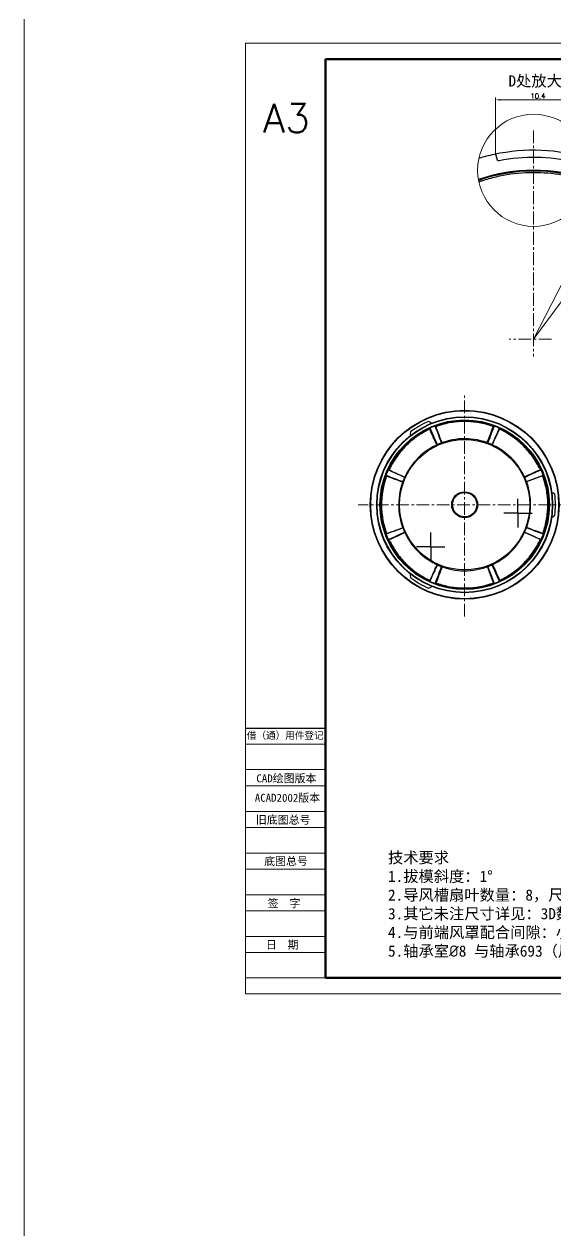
# Model space of a CAD drawing. Header units: millimetres. Extents: x 2517 to 6633, y 792 to 3241.
# Drawn here: x 3117.5 to 3250.5, y 792.4 to 1095.2 of the extents above; entities that cross this region are included whole.
import ezdxf

# ---------------------------------------------------------------- set-up
doc = ezdxf.new("R2010")
doc.units = ezdxf.units.MM
doc.linetypes.add('CENTER', pattern=[50.8, 31.75, -6.35, 6.35, -6.35])
doc.layers.add('10', color=7, linetype='Continuous')
for name, color, linetype, lineweight in [('中心线', 1, 'CENTER', 9), ('实线', 7, 'Continuous', 25), ('尺寸标注', 2, 'Continuous', 9), ('引导线', 6, 'Continuous', 9), ('文本', 3, 'Continuous', 15), ('粗实线', 9, 'Continuous', 50)]:
    doc.layers.add(name, color=color, linetype=linetype, lineweight=lineweight)
doc.styles.add('st', font='txt.shx')
doc.styles.get("Standard").update_dxf_attribs({"font": 'simfang.ttf'})
doc.dimstyles.new('2st', dxfattribs={"dimscale": 0.5, "dimtxt": 2.5, "dimasz": 2.5, "dimexe": 1.25, "dimexo": 0, "dimtad": 1, "dimtoh": 1, "dimdec": 1, "dimlfac": 0.5, "dimdsep": 46, "dimtxsty": 'st', "dimcen": 0, "dimclrd": 256, "dimclre": 256, "dimclrt": 3, "dimadec": 0, "dimazin": 2, "dimtfac": 1, "dimtdec": 1, "dimtofl": 0, "dimtmove": 0, "dimatfit": 1, "dimfxl": 0, "dimlwd": -1, "dimlwe": -1, "dimarcsym": 0})

# ---------------------------------------------------------------- blocks, each defined once
blk = doc.blocks.new('SW_CENTERMARKSYMBOL_1')
at = {"layer": '10', "color": 0}
for p, q in [((0, 2.5), (0, 3.55)), ((-2.5, 0), (-3.55, 0)), ((0, 0), (-2.5, 0)), ((0, 0), (0, 2.5)), ((0, 0), (0, -2.5)), ((0, 0), (2.5, 0)), ((2.5, 0), (3.55, 0)), ((0, -2.5), (0, -3.55))]:
    blk.add_line(p, q, dxfattribs=at)
blk = doc.blocks.new('SW_CENTERMARKSYMBOL_2')
at = {"layer": '10', "color": 0}
for p, q in [((0, 2.5), (0, 3.55)), ((-2.5, 0), (-3.55, 0)), ((0, 0), (-2.5, 0)), ((0, 0), (0, 2.5)), ((0, 0), (0, -2.5)), ((0, 0), (2.5, 0)), ((2.5, 0), (3.55, 0)), ((0, -2.5), (0, -3.55))]:
    blk.add_line(p, q, dxfattribs=at)
blk = doc.blocks.new('*D339')
at = {"layer": 'Defpoints', "color": 0, "ltscale": 0.1, "transparency": 16777216}
for p in [(3272.95, 1054.49), (3244.94, 1016.5)]:
    blk.add_point(p, dxfattribs=at)
at = {"layer": '尺寸标注', "ltscale": 0.1, "transparency": 16777216}
blk.add_line((3244.94, 1016.5), (3272.21, 1053.48), dxfattribs=at)
blk.add_arc((3244.94, 1016.5), 47.2, 52.8308, 73.1371, dxfattribs=at)
blk.add_solid([(3272.04, 1053.61), (3272.38, 1053.36), (3272.95, 1054.49)], dxfattribs=at)
at = {"layer": '尺寸标注', "color": 3, "ltscale": 0.1, "transparency": 16777216, "insert": (3269.13, 1050.89), "char_height": 1.25, "attachment_point": 5, "rotation": 53.5895, "style": 'st'}
blk.add_mtext('R23.6', dxfattribs=at)
blk = doc.blocks.new('*D340')
at = {"layer": 'Defpoints', "color": 0, "ltscale": 0.1, "transparency": 16777216}
for p in [(3265.63, 1056.91), (3244.94, 1016.5)]:
    blk.add_point(p, dxfattribs=at)
at = {"layer": '尺寸标注', "ltscale": 0.1, "transparency": 16777216}
blk.add_line((3244.94, 1016.5), (3265.06, 1055.8), dxfattribs=at)
blk.add_arc((3244.94, 1016.5), 45.4, 62.0923, 77.0327, dxfattribs=at)
blk.add_solid([(3264.88, 1055.89), (3265.25, 1055.71), (3265.63, 1056.91)], dxfattribs=at)
at = {"layer": '尺寸标注', "color": 3, "ltscale": 0.1, "transparency": 16777216, "insert": (3260.2, 1048.36), "char_height": 1.25, "attachment_point": 5, "rotation": 62.881, "style": 'st'}
blk.add_mtext('R22.7', dxfattribs=at)
blk = doc.blocks.new('*D341')
at = {"layer": 'Defpoints', "color": 0, "ltscale": 0.1, "transparency": 16777216}
for p in [(3256.11, 1076.3), (3235.37, 1062.72), (3256.11, 1062.36)]:
    blk.add_point(p, dxfattribs=at)
at = {"layer": '尺寸标注', "ltscale": 0.1, "transparency": 16777216}
for p, q in [((3235.37, 1062.72), (3235.37, 1076.93)), ((3236.62, 1076.3), (3254.86, 1076.3)), ((3256.11, 1062.36), (3256.11, 1076.93))]:
    blk.add_line(p, q, dxfattribs=at)
for points in [[(3236.62, 1076.51), (3236.62, 1076.1), (3235.37, 1076.3)], [(3254.86, 1076.51), (3254.86, 1076.1), (3256.11, 1076.3)]]:
    blk.add_solid(points, dxfattribs=at)
at = {"layer": '尺寸标注', "color": 3, "ltscale": 0.1, "transparency": 16777216, "insert": (3246.01, 1077.24), "char_height": 1.25, "attachment_point": 5, "style": 'st'}
blk.add_mtext('10.4', dxfattribs=at)

msp = doc.modelspace()

# ---------------------------------------------------------------- linework, layer by layer
at = {"layer": '中心线', "ltscale": 0.1}
for p, q in [((3244.9354, 1068.6818), (3244.9354, 1012.1908)), ((3249.4063, 1016.5038), (3238.8349, 1016.5038)), ((3227.6815, 947.2024), (3227.6815, 1002.5604)), ((3254.3827, 975.1175), (3201.0195, 975.1175))]:
    msp.add_line(p, q, dxfattribs=at)
at = {"layer": '实线'}
for p, q in [((3235.3663, 1062.7236), (3235.8438, 1061.337)), ((3214.1493, 993.343), (3214.0658, 992.7006)), ((3219.2619, 995.7006), (3218.6639, 995.9495)), ((3219.3823, 995.4921), (3219.2619, 995.7006)), ((3214.1862, 992.4921), (3214.0658, 992.7006)), ((3246.8292, 983.7047), (3246.8735, 983.6419)), ((3249.476, 978.1175), (3249.7168, 978.1175)), ((3250.2314, 977.724), (3249.7168, 978.1175)), ((3249.476, 972.1175), (3249.7168, 972.1175)), ((3249.7168, 972.1175), (3250.2314, 972.511)), ((3214.1862, 957.7429), (3214.0658, 957.5344)), ((3214.0658, 957.5344), (3214.1493, 956.892)), ((3218.6639, 954.2855), (3219.2619, 954.5344)), ((3219.3823, 954.7429), (3219.2619, 954.5344)), ((3172.8766, 919.2606), (3192.8782, 919.2606)), ((3192.8782, 856.8556), (3192.8782, 901.6592)), ((3192.8782, 901.6592), (3192.8782, 856.8556))]:
    msp.add_line(p, q, dxfattribs=at)
at = {"layer": '实线', "flags": 128}
for points in [[(3218.383, 993.7231), (3218.364, 993.7573), (3218.343, 993.7888), (3218.3207, 993.8164), (3218.2981, 993.839), (3218.2759, 993.8557), (3218.2551, 993.866), (3218.2364, 993.8693), (3218.2206, 993.8657)], [(3220.4531, 994.6195), (3220.438, 994.6557), (3220.4204, 994.6895), (3220.4011, 994.7195), (3220.3809, 994.7446), (3220.3604, 994.7637), (3220.3405, 994.7762), (3220.3221, 994.7816), (3220.3057, 994.7796)], [(3234.2626, 994.8487), (3234.2734, 994.8863), (3234.2808, 994.9234), (3234.2845, 994.9587), (3234.2845, 994.9907), (3234.2807, 995.0182), (3234.2732, 995.0401), (3234.2624, 995.0557), (3234.2486, 995.0643)], [(3246.2871, 984.4161), (3246.3213, 984.435), (3246.3528, 984.456), (3246.3803, 984.4783), (3246.4029, 984.5009), (3246.4197, 984.5231), (3246.4299, 984.5439), (3246.4333, 984.5626), (3246.4296, 984.5784)], [(3207.9503, 981.6986), (3207.9127, 981.7094), (3207.8756, 981.7168), (3207.8404, 981.7205), (3207.8084, 981.7205), (3207.7809, 981.7167), (3207.7589, 981.7092), (3207.7433, 981.6984), (3207.7347, 981.6846)], [(3247.4127, 968.5365), (3247.4503, 968.5257), (3247.4874, 968.5183), (3247.5226, 968.5145), (3247.5546, 968.5145), (3247.5821, 968.5184), (3247.6041, 968.5258), (3247.6197, 968.5367), (3247.6283, 968.5504)], [(3209.0759, 965.819), (3209.0417, 965.8), (3209.0102, 965.779), (3208.9827, 965.7568), (3208.9601, 965.7341), (3208.9433, 965.712), (3208.9331, 965.6911), (3208.9297, 965.6725), (3208.9334, 965.6567)], [(3221.1004, 955.3863), (3221.0897, 955.3488), (3221.0822, 955.3116), (3221.0785, 955.2764), (3221.0785, 955.2444), (3221.0823, 955.2169), (3221.0898, 955.1949), (3221.1007, 955.1794), (3221.1144, 955.1708)], [(3236.98, 956.5119), (3236.999, 956.4778), (3237.02, 956.4463), (3237.0423, 956.4187), (3237.0649, 956.3961), (3237.0871, 956.3793), (3237.1079, 956.3691), (3237.1266, 956.3657), (3237.1424, 956.3694)]]:
    msp.add_lwpolyline(points, dxfattribs=at)
at = {"layer": '实线'}
for radius in [23.6, 23.5, 22, 21.9, 21.2, 16.3, 3.25, 3.05]:
    msp.add_circle((3227.6815, 975.1175), radius, dxfattribs=at)
for centre, radius, start, end in [((3244.9354, 1016.5038), 47.2, 73.137124, 102.127628), ((3244.9354, 1016.5038), 47.2, 102.157012, 106.862876), ((3236.222, 1061.4673), 0.4, 199, 280.967315), ((3244.9354, 1016.5038), 45.4, 77.032685, 100.967315), ((3244.9354, 1016.5038), 42.2, 70.889337, 109.110663), ((3244.9354, 1016.5038), 42, 70.845433, 109.154567), ((3227.6815, 975.1175), 21, 116.776882, 158.949176), ((3227.6815, 975.1175), 22.7, 113.406579, 126.593421), ((3218.5614, 993.7797), 0.4416, 42.936558, 65.030763), ((3219.2383, 994.1268), 0.2, 113.949071, 204.5), ((3219.2382, 994.1268), 0.2, 113.952642, 204.50108), ((3227.6815, 975.1175), 21, 71.776882, 113.949176), ((3220.2102, 994.5294), 0.2, 20.5, 111.050929), ((3234.4288, 994.7626), 0.4416, 357.935503, 20.031796), ((3235.1528, 994.5294), 0.2, 68.949071, 159.5), ((3235.1528, 994.5294), 0.2, 68.953832, 159.499877), ((3227.6815, 975.1175), 21, 26.776882, 68.949176), ((3235.7987, 992.8133), 1.3298, 65.024338, 67.571015), ((3234.9334, 990.9149), 3.4171, 65.311396, 66.302282), ((3227.6815, 975.1175), 16.5, 70.424279, 114.508008), ((3227.6815, 975.1175), 16.5, 25.424279, 69.508008), ((3227.6815, 975.1175), 16.5, 115.424279, 159.508008), ((3246.3437, 984.2376), 0.4416, 312.936558, 335.030763), ((3227.6815, 975.1175), 21, 161.776882, 203.949176), ((3208.0364, 981.8649), 0.4416, 87.935503, 110.031796), ((3208.2697, 982.5888), 0.2, 158.949071, 249.5), ((3208.2696, 982.5888), 0.2, 158.953832, 249.499877), ((3211.8842, 982.3694), 3.4171, 155.311396, 156.302282), ((3209.9858, 983.2348), 1.3298, 155.024338, 157.571015), ((3227.6815, 975.1175), 16.5, 340.424279, 24.508008), ((3246.6908, 983.5608), 0.2, 23.949071, 114.5), ((3246.6908, 983.5608), 0.2, 23.952642, 114.50108), ((3227.6815, 975.1175), 21, 341.776882, 23.949176), ((3245.9308, 981.8893), 1.3333, 20.028598, 22.568577), ((3243.9247, 981.1392), 3.476, 20.320157, 21.294252), ((3227.6815, 975.1175), 16.5, 160.424279, 204.508008), ((3227.6815, 975.1175), 22.7, 353.406579, 6.593421), ((3227.6815, 975.1175), 16.5, 295.424279, 339.508008), ((3211.4383, 969.0959), 3.476, 200.320157, 201.294252), ((3209.4322, 968.3458), 1.3333, 200.028598, 202.568577), ((3208.6722, 966.6743), 0.2, 203.949071, 294.5), ((3208.6722, 966.6743), 0.2, 203.952642, 294.50108), ((3209.0193, 965.9974), 0.4416, 132.936558, 155.030763), ((3227.6815, 975.1175), 16.5, 205.424279, 249.508008), ((3227.6815, 975.1175), 21, 296.776882, 338.949176), ((3245.3772, 967.0003), 1.3298, 335.024338, 337.571015), ((3243.4789, 967.8657), 3.4171, 335.311396, 336.302282), ((3247.0933, 967.6462), 0.2, 338.949071, 69.5), ((3247.0934, 967.6462), 0.2, 338.953832, 69.499877), ((3247.3266, 968.3702), 0.4416, 267.935503, 290.031796), ((3227.6815, 975.1175), 21, 206.776882, 248.949176), ((3227.6815, 975.1175), 16.5, 250.424279, 294.508008), ((3227.6815, 975.1175), 22.7, 233.406579, 246.593421), ((3220.4297, 959.3202), 3.4171, 245.311396, 246.302282), ((3219.5643, 957.4218), 1.3298, 245.024338, 247.571015), ((3220.2102, 955.7057), 0.2, 248.949071, 339.5), ((3220.2102, 955.7057), 0.2, 248.953832, 339.499877), ((3220.9342, 955.4725), 0.4416, 177.935503, 200.031796), ((3227.6815, 975.1175), 21, 251.776882, 293.949176), ((3234.4533, 956.8682), 1.3333, 290.028598, 292.568577), ((3233.7032, 958.8743), 3.476, 290.320157, 291.294252), ((3236.1247, 956.1083), 0.2, 293.949071, 24.5), ((3236.1248, 956.1083), 0.2, 293.952642, 24.50108), ((3236.8016, 956.4553), 0.4416, 222.936558, 245.030763)]:
    msp.add_arc(centre, radius, start, end, dxfattribs=at)
for points in [[(3234.9954, 1062.6453), (3235.0033, 1062.647), (3235.0113, 1062.6487), (3235.0191, 1062.6503)], [(3218.2206, 993.8657), (3218.4036, 993.958), (3218.583, 994.058), (3218.7478, 994.1801)], [(3219.1571, 994.3096), (3219.1571, 994.3096), (3219.1571, 994.3096), (3219.1571, 994.3096)], [(3234.2486, 995.0643), (3234.4433, 995.0002), (3234.6409, 994.944), (3234.8437, 994.9139)], [(3235.2246, 994.716), (3235.2246, 994.716), (3235.2247, 994.716), (3235.2247, 994.716)], [(3236.3061, 994.0425), (3236.3063, 994.0429), (3236.3065, 994.0434), (3236.3067, 994.0438)], [(3236.3606, 994.0196), (3236.3605, 994.0193), (3236.3603, 994.019), (3236.3602, 994.0187)], [(3220.8391, 990.1319), (3220.8391, 990.1319), (3220.8384, 990.1316), (3220.837, 990.1309)], [(3233.2099, 990.6638), (3233.247, 990.6506), (3233.2825, 990.6341), (3233.3162, 990.6138)], [(3233.4599, 990.5726), (3233.4599, 990.5726), (3233.4592, 990.5729), (3233.4578, 990.5734)], [(3220.5978, 990.0196), (3220.6334, 990.0365), (3220.6702, 990.0499), (3220.7083, 990.0593)], [(3246.4296, 984.5784), (3246.522, 984.3954), (3246.622, 984.216), (3246.7441, 984.0512)], [(3207.7347, 981.6846), (3207.7988, 981.8793), (3207.855, 982.0769), (3207.8852, 982.2798)], [(3208.083, 982.6606), (3208.083, 982.6607), (3208.083, 982.6607), (3208.083, 982.6607)], [(3208.7566, 983.7421), (3208.7561, 983.7423), (3208.7556, 983.7425), (3208.7552, 983.7427)], [(3208.7794, 983.7967), (3208.7797, 983.7965), (3208.78, 983.7964), (3208.7803, 983.7962)], [(3242.5835, 982.2013), (3242.6005, 982.1657), (3242.6139, 982.1289), (3242.6233, 982.0908)], [(3242.6959, 981.96), (3242.6959, 981.96), (3242.6955, 981.9607), (3242.6949, 981.9621)], [(3246.8735, 983.642), (3246.8735, 983.642), (3246.8735, 983.6419), (3246.8735, 983.6419)], [(3247.162, 982.401), (3247.1624, 982.4012), (3247.1629, 982.4013), (3247.1634, 982.4015)], [(3247.1844, 982.3463), (3247.1841, 982.3461), (3247.1837, 982.346), (3247.1834, 982.3459)], [(3212.1352, 980.6459), (3212.1484, 980.6831), (3212.165, 980.7186), (3212.1852, 980.7522)], [(3212.2264, 980.896), (3212.2264, 980.896), (3212.2261, 980.8952), (3212.2256, 980.8938)], [(3243.1366, 969.3391), (3243.1366, 969.3391), (3243.1369, 969.3398), (3243.1374, 969.3413)], [(3243.2278, 969.5892), (3243.2146, 969.552), (3243.198, 969.5165), (3243.1778, 969.4829)], [(3208.1786, 967.8888), (3208.1789, 967.8889), (3208.1793, 967.889), (3208.1796, 967.8891)], [(3208.201, 967.8341), (3208.2006, 967.8339), (3208.2001, 967.8337), (3208.1996, 967.8336)], [(3208.4895, 966.5931), (3208.4895, 966.5931), (3208.4895, 966.5931), (3208.4895, 966.5931)], [(3208.9334, 965.6567), (3208.841, 965.8396), (3208.741, 966.0191), (3208.6189, 966.1839)], [(3212.6671, 968.2751), (3212.6671, 968.2751), (3212.6675, 968.2744), (3212.6681, 968.273)], [(3212.7795, 968.0338), (3212.7625, 968.0694), (3212.7491, 968.1062), (3212.7397, 968.1443)], [(3246.5836, 966.4384), (3246.5833, 966.4385), (3246.583, 966.4387), (3246.5827, 966.4388)], [(3246.6064, 966.4929), (3246.6069, 966.4927), (3246.6074, 966.4925), (3246.6078, 966.4923)], [(3247.28, 967.5744), (3247.28, 967.5744), (3247.28, 967.5744), (3247.28, 967.5744)], [(3247.6283, 968.5504), (3247.5642, 968.3558), (3247.508, 968.1582), (3247.4778, 967.9553)], [(3234.5239, 960.1032), (3234.5239, 960.1032), (3234.5246, 960.1035), (3234.526, 960.1041)], [(3234.7652, 960.2155), (3234.7296, 960.1986), (3234.6928, 960.1852), (3234.6547, 960.1757)], [(3221.9031, 959.6624), (3221.9031, 959.6624), (3221.9038, 959.6622), (3221.9052, 959.6616)], [(3222.1531, 959.5712), (3222.116, 959.5845), (3222.0805, 959.601), (3222.0469, 959.6213)], [(3219.0024, 956.2154), (3219.0025, 956.2157), (3219.0027, 956.216), (3219.0028, 956.2164)], [(3219.0569, 956.1926), (3219.0567, 956.1921), (3219.0565, 956.1917), (3219.0563, 956.1912)], [(3220.1384, 955.519), (3220.1384, 955.519), (3220.1384, 955.519), (3220.1384, 955.519)], [(3221.1144, 955.1708), (3220.9197, 955.2349), (3220.7222, 955.291), (3220.5193, 955.3212)], [(3234.9102, 955.6147), (3234.9101, 955.615), (3234.91, 955.6153), (3234.9099, 955.6156)], [(3234.9649, 955.6371), (3234.9651, 955.6366), (3234.9653, 955.6361), (3234.9655, 955.6356)], [(3236.206, 955.9255), (3236.2059, 955.9255), (3236.2059, 955.9255), (3236.2059, 955.9255)], [(3237.1424, 956.3694), (3236.9594, 956.2771), (3236.78, 956.1771), (3236.6152, 956.055)]]:
    msp.add_open_spline(points, degree=3, dxfattribs=at)
for points, knots in [([(3258.6377, 1055.7817), (3256.5239, 1056.5191), (3254.3555, 1057.0842), (3249.7297, 1057.8981), (3247.264, 1058.112), (3242.2664, 1058.0909), (3239.7797, 1057.8554), (3236.1087, 1057.1726), (3234.8974, 1056.8903), (3233.1095, 1056.3888), (3232.5184, 1056.2087), (3231.6989, 1055.9389), (3231.4658, 1055.8599), (3231.2337, 1055.7789)], [0.021703008, 0.021703008, 0.021703008, 0.021703008, 0.25, 0.25, 0.5, 0.5, 0.75, 0.75, 0.875, 0.875, 0.9375, 0.9375, 0.962470433, 0.962470433, 0.962470433, 0.962470433]), ([(3218.383, 993.7231), (3217.338, 993.2007), (3216.3346, 992.5894), (3214.9051, 991.5409), (3214.4442, 991.1715), (3213.5594, 990.3988), (3213.1347, 989.9949), (3211.9149, 988.7329), (3211.1738, 987.8246), (3210.1787, 986.3684), (3209.8663, 985.8667), (3209.2892, 984.846), (3209.0233, 984.3256), (3208.7803, 983.7962)], [0, 0, 0, 0, 0.25, 0.25, 0.375, 0.375, 0.5, 0.5, 0.75, 0.75, 0.875, 0.875, 1, 1, 1, 1]), ([(3218.8847, 994.0806), (3218.8131, 994.0037), (3218.7332, 993.9389), (3218.5647, 993.8215), (3218.4755, 993.7694), (3218.383, 993.7231)], [0, 0, 0, 0, 0.5, 0.5, 1, 1, 1, 1]), ([(3218.7478, 994.1801), (3218.8129, 994.2283), (3218.8908, 994.2646), (3219.0086, 994.2921), (3219.048, 994.298), (3219.1014, 994.3042), (3219.1184, 994.3059), (3219.1458, 994.3084), (3219.1564, 994.3093), (3219.1571, 994.3096)], [0, 0, 0, 0, 0.5, 0.5, 0.75, 0.75, 0.875, 0.875, 1, 1, 1, 1]), ([(3219.0563, 994.0439), (3219.0559, 994.0438), (3219.0426, 994.0555), (3219.0148, 994.0782), (3218.9993, 994.0905), (3218.9652, 994.1129), (3218.9464, 994.1255), (3218.9136, 994.1253), (3218.903, 994.119), (3218.8906, 994.1012), (3218.8873, 994.0909), (3218.8847, 994.0806)], [0, 0, 0, 0, 0.25, 0.25, 0.5, 0.5, 0.75, 0.75, 0.875, 0.875, 1, 1, 1, 1]), ([(3220.7083, 990.0593), (3220.3972, 990.746), (3220.0859, 991.4326), (3219.7746, 992.1192), (3219.4781, 992.773), (3219.1814, 993.4268), (3218.8847, 994.0806)], [0, 0, 0, 0, 0.0022615971, 0.0022615971, 0.0022615971, 0.00441543812, 0.00441543812, 0.00441543812, 0.00441543812]), ([(3219.0563, 994.0438), (3219.3395, 993.4224), (3219.6227, 992.8009), (3219.906, 992.1794), (3220.217, 991.4969), (3220.528, 990.8144), (3220.8391, 990.1319)], [0.00020096242, 0.00020096242, 0.00020096242, 0.00020096242, 0.00224989483, 0.00224989483, 0.00224989483, 0.00450003339, 0.00450003339, 0.00450003339, 0.00450003339]), ([(3220.4531, 994.6195), (3220.4492, 994.618), (3220.4454, 994.6166), (3220.4418, 994.6153), (3220.4329, 994.612), (3220.4248, 994.6089), (3220.4183, 994.6065), (3220.4117, 994.6041), (3220.4065, 994.6022), (3220.403, 994.601), (3220.3995, 994.5998), (3220.3976, 994.5992), (3220.3975, 994.5994)], [0, 0, 0, 0, 0.000013719095, 0.000013719095, 0.000013719095, 0.000047699884, 0.000047699884, 0.000047699884, 0.000081682694, 0.000081682694, 0.000081682694, 0.000115670499, 0.000115670499, 0.000115670499, 0.000115670499]), ([(3221.9031, 990.5726), (3221.6405, 991.275), (3221.3779, 991.9773), (3221.1153, 992.6797), (3220.876, 993.3196), (3220.6368, 993.9595), (3220.3975, 994.5994)], [0, 0, 0, 0, 0.00224959876, 0.00224959876, 0.00224959876, 0.00429922206, 0.00429922206, 0.00429922206, 0.00429922206]), ([(3234.2626, 994.8487), (3233.1543, 995.2182), (3232.0126, 995.4954), (3230.2604, 995.7649), (3229.6732, 995.8296), (3228.5013, 995.9088), (3227.9154, 995.9236), (3226.1605, 995.8938), (3224.9942, 995.7755), (3223.2609, 995.4495), (3222.6853, 995.3157), (3221.5554, 995.002), (3220.9994, 994.822), (3220.4531, 994.6195)], [0, 0, 0, 0, 0.25, 0.25, 0.375, 0.375, 0.5, 0.5, 0.75, 0.75, 0.875, 0.875, 1, 1, 1, 1]), ([(3220.4531, 994.6195), (3220.5459, 994.37), (3220.6387, 994.1206), (3220.7315, 993.8712), (3221.1382, 992.7777), (3221.5447, 991.6841), (3221.9508, 990.5904)], [0.0002015831, 0.0002015831, 0.0002015831, 0.0002015831, 0.001, 0.001, 0.001, 0.00450015735, 0.00450015735, 0.00450015735, 0.00450015735]), ([(3233.3162, 990.6138), (3233.5817, 991.3193), (3233.8471, 992.0249), (3234.1124, 992.7305), (3234.3651, 993.4026), (3234.6177, 994.0746), (3234.8702, 994.7467)], [0, 0, 0, 0, 0.0022615971, 0.0022615971, 0.0022615971, 0.00441543812, 0.00441543812, 0.00441543812, 0.00441543812]), ([(3234.9655, 994.5994), (3234.7263, 993.9597), (3234.4871, 993.32), (3234.2479, 992.6802), (3233.9853, 991.9777), (3233.7226, 991.2752), (3233.4599, 990.5726)], [0.00020096242, 0.00020096242, 0.00020096242, 0.00020096242, 0.00224989483, 0.00224989483, 0.00224989483, 0.00450003339, 0.00450003339, 0.00450003339, 0.00450003339]), ([(3234.8702, 994.7467), (3234.7651, 994.7429), (3234.6628, 994.7536), (3234.4606, 994.7898), (3234.3607, 994.816), (3234.2626, 994.8487)], [0, 0, 0, 0, 0.5, 0.5, 1, 1, 1, 1]), ([(3234.5239, 990.1319), (3234.7219, 990.5663), (3234.9199, 991.0006), (3235.1178, 991.435), (3235.5139, 992.3042), (3235.91, 993.1733), (3236.3061, 994.0425)], [0, 0, 0, 0, 0.0014321258, 0.0014321258, 0.0014321258, 0.00429769988, 0.00429769988, 0.00429769988, 0.00429769988]), ([(3236.3602, 994.0187), (3235.9627, 993.1502), (3235.5651, 992.2817), (3235.1673, 991.4134), (3234.9683, 990.9791), (3234.7693, 990.5449), (3234.5703, 990.1107)], [0, 0, 0, 0, 0.00286555404, 0.00286555404, 0.00286555404, 0.00429857415, 0.00429857415, 0.00429857415, 0.00429857415]), ([(3234.8437, 994.9139), (3234.9238, 994.9019), (3235.0046, 994.8725), (3235.1074, 994.8087), (3235.1394, 994.785), (3235.1815, 994.7516), (3235.1947, 994.7408), (3235.2159, 994.7231), (3235.224, 994.7163), (3235.2246, 994.716)], [0, 0, 0, 0, 0.5, 0.5, 0.75, 0.75, 0.875, 0.875, 1, 1, 1, 1]), ([(3234.9655, 994.5994), (3234.9652, 994.5997), (3234.964, 994.6173), (3234.9605, 994.653), (3234.9582, 994.6727), (3234.9499, 994.7127), (3234.9455, 994.7348), (3234.9222, 994.7579), (3234.9103, 994.7609), (3234.8889, 994.7571), (3234.8792, 994.7522), (3234.8702, 994.7467)], [0, 0, 0, 0, 0.25, 0.25, 0.5, 0.5, 0.75, 0.75, 0.875, 0.875, 1, 1, 1, 1]), ([(3236.3606, 994.0196), (3236.3739, 994.0488), (3236.3773, 994.0815), (3236.3684, 994.1426), (3236.3565, 994.1713), (3236.3078, 994.248), (3236.2596, 994.2857), (3236.2059, 994.3096)], [0, 0, 0, 0, 0.25, 0.25, 0.5, 0.5, 1, 1, 1, 1]), ([(3236.3067, 994.0438), (3236.32, 994.073), (3236.3256, 994.1047), (3236.3236, 994.1627), (3236.3164, 994.1893), (3236.2834, 994.259), (3236.2474, 994.2911), (3236.2059, 994.3096)], [0, 0, 0, 0, 0.25, 0.25, 0.5, 0.5, 1, 1, 1, 1]), ([(3246.2871, 984.4161), (3245.7647, 985.461), (3245.1534, 986.4644), (3244.1048, 987.8939), (3243.7355, 988.3548), (3242.9628, 989.2396), (3242.5589, 989.6643), (3241.2969, 990.8842), (3240.3886, 991.6252), (3238.9323, 992.6204), (3238.4307, 992.9327), (3237.41, 993.5099), (3236.8896, 993.7757), (3236.3602, 994.0187)], [0, 0, 0, 0, 0.25, 0.25, 0.375, 0.375, 0.5, 0.5, 0.75, 0.75, 0.875, 0.875, 1, 1, 1, 1]), ([(3220.837, 990.1309), (3220.8349, 990.13), (3220.8316, 990.1275), (3220.8272, 990.124), (3220.8228, 990.1205), (3220.8173, 990.1159), (3220.8109, 990.1108), (3220.8041, 990.1055), (3220.7962, 990.0995), (3220.7874, 990.0937), (3220.7785, 990.0879), (3220.7685, 990.0821), (3220.7582, 990.0771), (3220.7486, 990.0725), (3220.7385, 990.0684), (3220.7288, 990.0652), (3220.7218, 990.0629), (3220.7148, 990.061), (3220.7083, 990.0593)], [0, 0, 0, 0, 0.000032132431, 0.000032132431, 0.000032132431, 0.000064134387, 0.000064134387, 0.000064134387, 0.000097969162, 0.000097969162, 0.000097969162, 0.000132370752, 0.000132370752, 0.000132370752, 0.000164310081, 0.000164310081, 0.000164310081, 0.000187222942, 0.000187222942, 0.000187222942, 0.000187222942]), ([(3233.4578, 990.5734), (3233.4556, 990.5742), (3233.4515, 990.5748), (3233.4459, 990.5755), (3233.4404, 990.5761), (3233.4332, 990.5767), (3233.4251, 990.5777), (3233.4165, 990.5787), (3233.4067, 990.5801), (3233.3964, 990.5822), (3233.386, 990.5843), (3233.3748, 990.5873), (3233.364, 990.5911), (3233.3539, 990.5946), (3233.3439, 990.5989), (3233.3348, 990.6035), (3233.3282, 990.6068), (3233.3219, 990.6103), (3233.3162, 990.6138)], [0, 0, 0, 0, 0.000032132431, 0.000032132431, 0.000032132431, 0.000064134387, 0.000064134387, 0.000064134387, 0.000097969162, 0.000097969162, 0.000097969162, 0.000132370752, 0.000132370752, 0.000132370752, 0.000164310081, 0.000164310081, 0.000164310081, 0.000187222942, 0.000187222942, 0.000187222942, 0.000187222942]), ([(3246.6446, 983.9143), (3246.5676, 983.9859), (3246.5028, 984.0659), (3246.3855, 984.2344), (3246.3333, 984.3235), (3246.2871, 984.4161)], [0, 0, 0, 0, 0.5, 0.5, 1, 1, 1, 1]), ([(3246.7441, 984.0512), (3246.7923, 983.9862), (3246.8285, 983.9082), (3246.8561, 983.7904), (3246.862, 983.751), (3246.8682, 983.6976), (3246.8699, 983.6806), (3246.8724, 983.6532), (3246.8733, 983.6426), (3246.8735, 983.642)], [0, 0, 0, 0, 0.5, 0.5, 0.75, 0.75, 0.875, 0.875, 1, 1, 1, 1]), ([(3207.9503, 981.6986), (3207.5808, 980.5903), (3207.3036, 979.4486), (3207.0342, 977.6963), (3206.9695, 977.1092), (3206.8902, 975.9372), (3206.8755, 975.3513), (3206.9053, 973.5964), (3207.0235, 972.4301), (3207.3496, 970.6967), (3207.4834, 970.1211), (3207.7971, 968.9913), (3207.9771, 968.4353), (3208.1796, 967.8891)], [0, 0, 0, 0, 0.25, 0.25, 0.375, 0.375, 0.5, 0.5, 0.75, 0.75, 0.875, 0.875, 1, 1, 1, 1]), ([(3207.8852, 982.2798), (3207.8971, 982.3598), (3207.9266, 982.4406), (3207.9904, 982.5434), (3208.0141, 982.5754), (3208.0474, 982.6176), (3208.0583, 982.6307), (3208.0759, 982.6519), (3208.0828, 982.66), (3208.083, 982.6606)], [0, 0, 0, 0, 0.5, 0.5, 0.75, 0.75, 0.875, 0.875, 1, 1, 1, 1]), ([(3208.0523, 982.3062), (3208.0561, 982.2012), (3208.0454, 982.0988), (3208.0092, 981.8967), (3207.983, 981.7968), (3207.9503, 981.6986)], [0, 0, 0, 0, 0.5, 0.5, 1, 1, 1, 1]), ([(3208.1996, 982.4015), (3208.1994, 982.4012), (3208.1817, 982.4), (3208.146, 982.3965), (3208.1263, 982.3942), (3208.0864, 982.386), (3208.0642, 982.3816), (3208.0412, 982.3582), (3208.0381, 982.3463), (3208.0419, 982.3249), (3208.0469, 982.3153), (3208.0523, 982.3062)], [0, 0, 0, 0, 0.25, 0.25, 0.5, 0.5, 0.75, 0.75, 0.875, 0.875, 1, 1, 1, 1]), ([(3212.1852, 980.7522), (3211.4797, 981.0177), (3210.7741, 981.2831), (3210.0685, 981.5485), (3209.3965, 981.8011), (3208.7244, 982.0537), (3208.0523, 982.3062)], [0, 0, 0, 0, 0.0022615971, 0.0022615971, 0.0022615971, 0.00441543812, 0.00441543812, 0.00441543812, 0.00441543812]), ([(3208.1996, 982.4015), (3208.8393, 982.1623), (3209.4791, 981.9231), (3210.1188, 981.684), (3210.8213, 981.4213), (3211.5239, 981.1586), (3212.2264, 980.896)], [0.00020096242, 0.00020096242, 0.00020096242, 0.00020096242, 0.00224989483, 0.00224989483, 0.00224989483, 0.00450003339, 0.00450003339, 0.00450003339, 0.00450003339]), ([(3208.7794, 983.7967), (3208.7502, 983.81), (3208.7176, 983.8134), (3208.6565, 983.8044), (3208.6277, 983.7925), (3208.551, 983.7438), (3208.5133, 983.6956), (3208.4895, 983.6419)], [0, 0, 0, 0, 0.25, 0.25, 0.5, 0.5, 1, 1, 1, 1]), ([(3208.7552, 983.7427), (3208.726, 983.756), (3208.6943, 983.7616), (3208.6364, 983.7596), (3208.6097, 983.7525), (3208.5401, 983.7194), (3208.5079, 983.6835), (3208.4895, 983.6419)], [0, 0, 0, 0, 0.25, 0.25, 0.5, 0.5, 1, 1, 1, 1]), ([(3212.6671, 981.96), (3212.2328, 982.1579), (3211.7984, 982.3559), (3211.364, 982.5538), (3210.4949, 982.9499), (3209.6257, 983.346), (3208.7566, 983.7421)], [0, 0, 0, 0, 0.0014321258, 0.0014321258, 0.0014321258, 0.00429769988, 0.00429769988, 0.00429769988, 0.00429769988]), ([(3208.7803, 983.7962), (3209.6488, 983.3987), (3210.5173, 983.0011), (3211.3857, 982.6033), (3211.8199, 982.4043), (3212.2541, 982.2054), (3212.6883, 982.0063)], [0, 0, 0, 0, 0.00286555404, 0.00286555404, 0.00286555404, 0.00429857415, 0.00429857415, 0.00429857415, 0.00429857415]), ([(3242.6233, 982.0908), (3243.31, 982.4019), (3243.9966, 982.7131), (3244.6831, 983.0245), (3245.337, 983.321), (3245.9908, 983.6176), (3246.6446, 983.9143)], [0, 0, 0, 0, 0.0022615971, 0.0022615971, 0.0022615971, 0.00441543812, 0.00441543812, 0.00441543812, 0.00441543812]), ([(3242.6949, 981.9621), (3242.694, 981.9641), (3242.6915, 981.9675), (3242.688, 981.9719), (3242.6845, 981.9762), (3242.6799, 981.9817), (3242.6748, 981.9881), (3242.6695, 981.9949), (3242.6635, 982.0029), (3242.6577, 982.0116), (3242.6518, 982.0205), (3242.646, 982.0305), (3242.6411, 982.0408), (3242.6364, 982.0504), (3242.6324, 982.0605), (3242.6292, 982.0703), (3242.6269, 982.0773), (3242.6249, 982.0842), (3242.6233, 982.0908)], [0, 0, 0, 0, 0.000032132431, 0.000032132431, 0.000032132431, 0.000064134387, 0.000064134387, 0.000064134387, 0.000097969162, 0.000097969162, 0.000097969162, 0.000132370752, 0.000132370752, 0.000132370752, 0.000164310081, 0.000164310081, 0.000164310081, 0.000187222942, 0.000187222942, 0.000187222942, 0.000187222942]), ([(3246.6078, 983.7427), (3245.9863, 983.4595), (3245.3649, 983.1763), (3244.7434, 982.8931), (3244.0609, 982.582), (3243.3784, 982.271), (3242.6959, 981.96)], [0.00020096242, 0.00020096242, 0.00020096242, 0.00020096242, 0.00224989483, 0.00224989483, 0.00224989483, 0.00450003339, 0.00450003339, 0.00450003339, 0.00450003339]), ([(3243.1366, 980.896), (3243.5837, 981.0631), (3244.0308, 981.2303), (3244.478, 981.3975), (3245.3726, 981.732), (3246.2673, 982.0665), (3247.162, 982.401)], [0, 0, 0, 0, 0.0014321258, 0.0014321258, 0.0014321258, 0.00429769988, 0.00429769988, 0.00429769988, 0.00429769988]), ([(3247.1834, 982.3459), (3246.2882, 982.0128), (3245.393, 981.6799), (3244.4976, 981.3472), (3244.0499, 981.1808), (3243.6021, 981.0145), (3243.1544, 980.8482)], [0, 0, 0, 0, 0.00286555404, 0.00286555404, 0.00286555404, 0.00429857415, 0.00429857415, 0.00429857415, 0.00429857415]), ([(3246.6078, 983.7428), (3246.6078, 983.7431), (3246.6194, 983.7564), (3246.6422, 983.7842), (3246.6545, 983.7998), (3246.6769, 983.8338), (3246.6895, 983.8526), (3246.6892, 983.8854), (3246.683, 983.896), (3246.6652, 983.9084), (3246.6548, 983.9117), (3246.6446, 983.9143)], [0, 0, 0, 0, 0.25, 0.25, 0.5, 0.5, 0.75, 0.75, 0.875, 0.875, 1, 1, 1, 1]), ([(3247.1634, 982.4015), (3247.1934, 982.4127), (3247.2198, 982.4312), (3247.2593, 982.4736), (3247.2731, 982.4975), (3247.299, 982.5701), (3247.2963, 982.6183), (3247.28, 982.6607)], [0, 0, 0, 0, 0.25, 0.25, 0.5, 0.5, 1, 1, 1, 1]), ([(3247.4127, 968.5365), (3247.7822, 969.6447), (3248.0594, 970.7865), (3248.3288, 972.5387), (3248.3936, 973.1259), (3248.4728, 974.2979), (3248.4875, 974.8838), (3248.4577, 976.6387), (3248.3395, 977.805), (3248.0134, 979.5384), (3247.8796, 980.1139), (3247.566, 981.2438), (3247.3859, 981.7998), (3247.1834, 982.3459)], [0, 0, 0, 0, 0.25, 0.25, 0.375, 0.375, 0.5, 0.5, 0.75, 0.75, 0.875, 0.875, 1, 1, 1, 1]), ([(3247.1844, 982.3463), (3247.2144, 982.3575), (3247.2399, 982.3782), (3247.2768, 982.4277), (3247.2888, 982.4565), (3247.3085, 982.5451), (3247.3011, 982.6059), (3247.28, 982.6607)], [0, 0, 0, 0, 0.25, 0.25, 0.5, 0.5, 1, 1, 1, 1]), ([(3212.2256, 980.8938), (3212.2248, 980.8916), (3212.2242, 980.8875), (3212.2236, 980.882), (3212.223, 980.8764), (3212.2223, 980.8692), (3212.2214, 980.8611), (3212.2204, 980.8526), (3212.219, 980.8427), (3212.2169, 980.8324), (3212.2147, 980.822), (3212.2118, 980.8108), (3212.208, 980.8), (3212.2045, 980.79), (3212.2002, 980.78), (3212.1956, 980.7708), (3212.1922, 980.7642), (3212.1887, 980.7579), (3212.1852, 980.7522)], [0, 0, 0, 0, 0.000032132431, 0.000032132431, 0.000032132431, 0.000064134387, 0.000064134387, 0.000064134387, 0.000097969162, 0.000097969162, 0.000097969162, 0.000132370752, 0.000132370752, 0.000132370752, 0.000164310081, 0.000164310081, 0.000164310081, 0.000187222942, 0.000187222942, 0.000187222942, 0.000187222942]), ([(3208.1796, 967.8891), (3209.0748, 968.2222), (3209.97, 968.5551), (3210.8654, 968.8879), (3211.3131, 969.0542), (3211.7609, 969.2206), (3212.2086, 969.3869)], [0, 0, 0, 0, 0.00286555404, 0.00286555404, 0.00286555404, 0.00429857415, 0.00429857415, 0.00429857415, 0.00429857415]), ([(3212.2264, 969.3391), (3211.7793, 969.1719), (3211.3322, 969.0048), (3210.885, 968.8376), (3209.9904, 968.5031), (3209.0957, 968.1686), (3208.201, 967.8341)], [0, 0, 0, 0, 0.0014321258, 0.0014321258, 0.0014321258, 0.00429769988, 0.00429769988, 0.00429769988, 0.00429769988]), ([(3247.1634, 967.8336), (3246.5237, 968.0727), (3245.8839, 968.3119), (3245.2442, 968.5511), (3244.5417, 968.8138), (3243.8391, 969.0764), (3243.1366, 969.3391)], [0.00020096242, 0.00020096242, 0.00020096242, 0.00020096242, 0.00224989483, 0.00224989483, 0.00224989483, 0.00450003339, 0.00450003339, 0.00450003339, 0.00450003339]), ([(3243.1374, 969.3413), (3243.1382, 969.3434), (3243.1388, 969.3475), (3243.1394, 969.3531), (3243.14, 969.3586), (3243.1407, 969.3658), (3243.1416, 969.3739), (3243.1426, 969.3825), (3243.144, 969.3924), (3243.1461, 969.4026), (3243.1483, 969.4131), (3243.1513, 969.4242), (3243.155, 969.435), (3243.1585, 969.4451), (3243.1628, 969.4551), (3243.1674, 969.4642), (3243.1708, 969.4708), (3243.1743, 969.4771), (3243.1778, 969.4829)], [0, 0, 0, 0, 0.000032132431, 0.000032132431, 0.000032132431, 0.000064134387, 0.000064134387, 0.000064134387, 0.000097969162, 0.000097969162, 0.000097969162, 0.000132370752, 0.000132370752, 0.000132370752, 0.000164310081, 0.000164310081, 0.000164310081, 0.000187222942, 0.000187222942, 0.000187222942, 0.000187222942]), ([(3243.1778, 969.4829), (3243.8833, 969.2173), (3244.5889, 968.9519), (3245.2945, 968.6866), (3245.9665, 968.4339), (3246.6386, 968.1814), (3247.3107, 967.9289)], [0, 0, 0, 0, 0.0022615971, 0.0022615971, 0.0022615971, 0.00441543812, 0.00441543812, 0.00441543812, 0.00441543812]), ([(3208.1786, 967.8888), (3208.1486, 967.8776), (3208.1231, 967.8569), (3208.0862, 967.8074), (3208.0743, 967.7786), (3208.0545, 967.6899), (3208.0619, 967.6292), (3208.083, 967.5744)], [0, 0, 0, 0, 0.25, 0.25, 0.5, 0.5, 1, 1, 1, 1]), ([(3208.1996, 967.8336), (3208.1696, 967.8223), (3208.1432, 967.8039), (3208.1037, 967.7615), (3208.0899, 967.7375), (3208.064, 967.6649), (3208.0667, 967.6168), (3208.083, 967.5744)], [0, 0, 0, 0, 0.25, 0.25, 0.5, 0.5, 1, 1, 1, 1]), ([(3208.6189, 966.1839), (3208.5707, 966.2489), (3208.5345, 966.3269), (3208.5069, 966.4447), (3208.501, 966.4841), (3208.4948, 966.5375), (3208.4931, 966.5544), (3208.4906, 966.5819), (3208.4898, 966.5925), (3208.4895, 966.5931)], [0, 0, 0, 0, 0.5, 0.5, 0.75, 0.75, 0.875, 0.875, 1, 1, 1, 1]), ([(3208.7552, 966.4923), (3208.7552, 966.4919), (3208.7436, 966.4786), (3208.7208, 966.4509), (3208.7085, 966.4353), (3208.6861, 966.4012), (3208.6735, 966.3824), (3208.6738, 966.3496), (3208.68, 966.3391), (3208.6978, 966.3267), (3208.7082, 966.3233), (3208.7184, 966.3208)], [0, 0, 0, 0, 0.25, 0.25, 0.5, 0.5, 0.75, 0.75, 0.875, 0.875, 1, 1, 1, 1]), ([(3212.7397, 968.1443), (3212.053, 967.8332), (3211.3664, 967.522), (3210.6799, 967.2106), (3210.026, 966.9141), (3209.3722, 966.6175), (3208.7184, 966.3208)], [0, 0, 0, 0, 0.0022615971, 0.0022615971, 0.0022615971, 0.00441543812, 0.00441543812, 0.00441543812, 0.00441543812]), ([(3208.7184, 966.3208), (3208.7954, 966.2492), (3208.8602, 966.1692), (3208.9775, 966.0007), (3209.0297, 965.9115), (3209.0759, 965.819)], [0, 0, 0, 0, 0.5, 0.5, 1, 1, 1, 1]), ([(3208.7552, 966.4923), (3209.3767, 966.7755), (3209.9981, 967.0588), (3210.6196, 967.342), (3211.3021, 967.653), (3211.9846, 967.9641), (3212.6671, 968.2751)], [0.00020096242, 0.00020096242, 0.00020096242, 0.00020096242, 0.00224989483, 0.00224989483, 0.00224989483, 0.00450003339, 0.00450003339, 0.00450003339, 0.00450003339]), ([(3212.6681, 968.273), (3212.669, 968.2709), (3212.6715, 968.2676), (3212.675, 968.2632), (3212.6785, 968.2588), (3212.6831, 968.2533), (3212.6882, 968.2469), (3212.6936, 968.2401), (3212.6995, 968.2322), (3212.7053, 968.2234), (3212.7112, 968.2145), (3212.717, 968.2045), (3212.7219, 968.1942), (3212.7266, 968.1846), (3212.7306, 968.1745), (3212.7338, 968.1648), (3212.7361, 968.1578), (3212.7381, 968.1508), (3212.7397, 968.1443)], [0, 0, 0, 0, 0.000032132431, 0.000032132431, 0.000032132431, 0.000064134387, 0.000064134387, 0.000064134387, 0.000097969162, 0.000097969162, 0.000097969162, 0.000132370752, 0.000132370752, 0.000132370752, 0.000164310081, 0.000164310081, 0.000164310081, 0.000187222942, 0.000187222942, 0.000187222942, 0.000187222942]), ([(3236.98, 956.5119), (3238.025, 957.0343), (3239.0284, 957.6457), (3240.4579, 958.6942), (3240.9188, 959.0636), (3241.8036, 959.8363), (3242.2283, 960.2402), (3243.4481, 961.5022), (3244.1892, 962.4105), (3245.1843, 963.8667), (3245.4967, 964.3683), (3246.0738, 965.389), (3246.3397, 965.9095), (3246.5827, 966.4388)], [0, 0, 0, 0, 0.25, 0.25, 0.375, 0.375, 0.5, 0.5, 0.75, 0.75, 0.875, 0.875, 1, 1, 1, 1]), ([(3246.5827, 966.4388), (3245.7142, 966.8363), (3244.8457, 967.2339), (3243.9774, 967.6318), (3243.5431, 967.8307), (3243.1089, 968.0297), (3242.6747, 968.2287)], [0, 0, 0, 0, 0.00286555404, 0.00286555404, 0.00286555404, 0.00429857415, 0.00429857415, 0.00429857415, 0.00429857415]), ([(3242.6959, 968.2751), (3243.1302, 968.0771), (3243.5646, 967.8792), (3243.999, 967.6812), (3244.8681, 967.2851), (3245.7373, 966.889), (3246.6064, 966.4929)], [0, 0, 0, 0, 0.0014321258, 0.0014321258, 0.0014321258, 0.00429769988, 0.00429769988, 0.00429769988, 0.00429769988]), ([(3246.5836, 966.4384), (3246.6128, 966.4251), (3246.6454, 966.4217), (3246.7065, 966.4306), (3246.7353, 966.4425), (3246.812, 966.4912), (3246.8497, 966.5394), (3246.8735, 966.5931)], [0, 0, 0, 0, 0.25, 0.25, 0.5, 0.5, 1, 1, 1, 1]), ([(3246.6078, 966.4923), (3246.637, 966.479), (3246.6687, 966.4734), (3246.7266, 966.4754), (3246.7533, 966.4826), (3246.8229, 966.5156), (3246.8551, 966.5516), (3246.8735, 966.5931)], [0, 0, 0, 0, 0.25, 0.25, 0.5, 0.5, 1, 1, 1, 1]), ([(3247.1634, 967.8336), (3247.1637, 967.8338), (3247.1813, 967.835), (3247.217, 967.8385), (3247.2367, 967.8409), (3247.2766, 967.8491), (3247.2988, 967.8535), (3247.3218, 967.8769), (3247.3249, 967.8887), (3247.3211, 967.9101), (3247.3161, 967.9198), (3247.3107, 967.9289)], [0, 0, 0, 0, 0.25, 0.25, 0.5, 0.5, 0.75, 0.75, 0.875, 0.875, 1, 1, 1, 1]), ([(3247.4778, 967.9553), (3247.4659, 967.8752), (3247.4364, 967.7945), (3247.3727, 967.6917), (3247.3489, 967.6597), (3247.3156, 967.6175), (3247.3047, 967.6043), (3247.2871, 967.5832), (3247.2803, 967.575), (3247.28, 967.5744)], [0, 0, 0, 0, 0.5, 0.5, 0.75, 0.75, 0.875, 0.875, 1, 1, 1, 1]), ([(3247.3107, 967.9289), (3247.3069, 968.0339), (3247.3176, 968.1363), (3247.3538, 968.3384), (3247.38, 968.4383), (3247.4127, 968.5365)], [0, 0, 0, 0, 0.5, 0.5, 1, 1, 1, 1]), ([(3209.0759, 965.819), (3209.5983, 964.774), (3210.2096, 963.7707), (3211.2582, 962.3411), (3211.6276, 961.8802), (3212.4002, 960.9954), (3212.8041, 960.5707), (3214.0661, 959.3509), (3214.9744, 958.6098), (3216.4307, 957.6147), (3216.9323, 957.3023), (3217.953, 956.7252), (3218.4734, 956.4594), (3219.0028, 956.2164)], [0, 0, 0, 0, 0.25, 0.25, 0.375, 0.375, 0.5, 0.5, 0.75, 0.75, 0.875, 0.875, 1, 1, 1, 1]), ([(3219.0028, 956.2164), (3219.4003, 957.0849), (3219.7979, 957.9533), (3220.1957, 958.8217), (3220.3947, 959.2559), (3220.5937, 959.6902), (3220.7927, 960.1244)], [0, 0, 0, 0, 0.00286555404, 0.00286555404, 0.00286555404, 0.00429857415, 0.00429857415, 0.00429857415, 0.00429857415]), ([(3220.8391, 960.1032), (3220.6411, 959.6688), (3220.4432, 959.2344), (3220.2452, 958.8), (3219.8491, 957.9309), (3219.453, 957.0617), (3219.0569, 956.1926)], [0, 0, 0, 0, 0.0014321258, 0.0014321258, 0.0014321258, 0.00429769988, 0.00429769988, 0.00429769988, 0.00429769988]), ([(3236.3067, 956.1912), (3236.0235, 956.8127), (3235.7403, 957.4342), (3235.457, 958.0556), (3235.146, 958.7382), (3234.835, 959.4207), (3234.5239, 960.1032)], [0.00020096242, 0.00020096242, 0.00020096242, 0.00020096242, 0.00224989483, 0.00224989483, 0.00224989483, 0.00450003339, 0.00450003339, 0.00450003339, 0.00450003339]), ([(3234.526, 960.1041), (3234.5281, 960.1051), (3234.5315, 960.1075), (3234.5358, 960.111), (3234.5402, 960.1146), (3234.5457, 960.1192), (3234.5521, 960.1242), (3234.5589, 960.1296), (3234.5668, 960.1356), (3234.5756, 960.1413), (3234.5845, 960.1472), (3234.5945, 960.153), (3234.6048, 960.158), (3234.6144, 960.1626), (3234.6245, 960.1666), (3234.6342, 960.1698), (3234.6412, 960.1721), (3234.6482, 960.1741), (3234.6547, 960.1757)], [0, 0, 0, 0, 0.000032132431, 0.000032132431, 0.000032132431, 0.000064134387, 0.000064134387, 0.000064134387, 0.000097969162, 0.000097969162, 0.000097969162, 0.000132370752, 0.000132370752, 0.000132370752, 0.000164310081, 0.000164310081, 0.000164310081, 0.000187222942, 0.000187222942, 0.000187222942, 0.000187222942]), ([(3234.6547, 960.1757), (3234.9658, 959.4891), (3235.2771, 958.8024), (3235.5884, 958.1159), (3235.885, 957.462), (3236.1816, 956.8082), (3236.4783, 956.1545)], [0, 0, 0, 0, 0.0022615971, 0.0022615971, 0.0022615971, 0.00441543812, 0.00441543812, 0.00441543812, 0.00441543812]), ([(3220.3975, 955.6356), (3220.6367, 956.2754), (3220.8759, 956.9151), (3221.1151, 957.5548), (3221.3777, 958.2574), (3221.6404, 958.9599), (3221.9031, 959.6624)], [0.00020096242, 0.00020096242, 0.00020096242, 0.00020096242, 0.00224989483, 0.00224989483, 0.00224989483, 0.00450003339, 0.00450003339, 0.00450003339, 0.00450003339]), ([(3222.0469, 959.6213), (3221.7813, 958.9157), (3221.5159, 958.2101), (3221.2506, 957.5045), (3220.9979, 956.8325), (3220.7453, 956.1605), (3220.4928, 955.4884)], [0, 0, 0, 0, 0.0022615971, 0.0022615971, 0.0022615971, 0.00441543812, 0.00441543812, 0.00441543812, 0.00441543812]), ([(3221.9052, 959.6616), (3221.9074, 959.6608), (3221.9115, 959.6602), (3221.9171, 959.6596), (3221.9226, 959.659), (3221.9298, 959.6584), (3221.9379, 959.6574), (3221.9465, 959.6564), (3221.9563, 959.655), (3221.9666, 959.6529), (3221.977, 959.6508), (3221.9882, 959.6478), (3221.999, 959.644), (3222.0091, 959.6405), (3222.0191, 959.6362), (3222.0282, 959.6316), (3222.0348, 959.6283), (3222.0411, 959.6247), (3222.0469, 959.6213)], [0, 0, 0, 0, 0.000032132431, 0.000032132431, 0.000032132431, 0.000064134387, 0.000064134387, 0.000064134387, 0.000097969162, 0.000097969162, 0.000097969162, 0.000132370752, 0.000132370752, 0.000132370752, 0.000164310081, 0.000164310081, 0.000164310081, 0.000187222942, 0.000187222942, 0.000187222942, 0.000187222942]), ([(3234.9099, 955.6156), (3234.5768, 956.5108), (3234.2439, 957.4061), (3233.9112, 958.3014), (3233.7448, 958.7491), (3233.5784, 959.1969), (3233.4122, 959.6447)], [0, 0, 0, 0, 0.00286555404, 0.00286555404, 0.00286555404, 0.00429857415, 0.00429857415, 0.00429857415, 0.00429857415]), ([(3233.4599, 959.6624), (3233.6271, 959.2153), (3233.7943, 958.7682), (3233.9614, 958.3211), (3234.2959, 957.4264), (3234.6304, 956.5317), (3234.9649, 955.6371)], [0, 0, 0, 0, 0.0014321258, 0.0014321258, 0.0014321258, 0.00429769988, 0.00429769988, 0.00429769988, 0.00429769988]), ([(3219.0024, 956.2154), (3218.9891, 956.1862), (3218.9857, 956.1536), (3218.9946, 956.0925), (3219.0065, 956.0637), (3219.0552, 955.987), (3219.1034, 955.9493), (3219.1571, 955.9255)], [0, 0, 0, 0, 0.25, 0.25, 0.5, 0.5, 1, 1, 1, 1]), ([(3219.0563, 956.1912), (3219.043, 956.162), (3219.0374, 956.1304), (3219.0394, 956.0724), (3219.0466, 956.0457), (3219.0796, 955.9761), (3219.1156, 955.9439), (3219.1571, 955.9255)], [0, 0, 0, 0, 0.25, 0.25, 0.5, 0.5, 1, 1, 1, 1]), ([(3220.5193, 955.3212), (3220.4392, 955.3331), (3220.3584, 955.3626), (3220.2557, 955.4264), (3220.2236, 955.4501), (3220.1815, 955.4834), (3220.1683, 955.4943), (3220.1472, 955.5119), (3220.139, 955.5188), (3220.1384, 955.519)], [0, 0, 0, 0, 0.5, 0.5, 0.75, 0.75, 0.875, 0.875, 1, 1, 1, 1]), ([(3220.3975, 955.6356), (3220.3978, 955.6354), (3220.399, 955.6177), (3220.4025, 955.582), (3220.4048, 955.5623), (3220.4131, 955.5224), (3220.4175, 955.5002), (3220.4408, 955.4772), (3220.4527, 955.4741), (3220.4741, 955.478), (3220.4838, 955.4829), (3220.4928, 955.4884)], [0, 0, 0, 0, 0.25, 0.25, 0.5, 0.5, 0.75, 0.75, 0.875, 0.875, 1, 1, 1, 1]), ([(3220.4928, 955.4884), (3220.5979, 955.4921), (3220.7002, 955.4814), (3220.9024, 955.4452), (3221.0023, 955.4191), (3221.1004, 955.3863)], [0, 0, 0, 0, 0.5, 0.5, 1, 1, 1, 1]), ([(3221.1004, 955.3863), (3222.2087, 955.0168), (3223.3505, 954.7396), (3225.1027, 954.4702), (3225.6898, 954.4055), (3226.8618, 954.3262), (3227.4478, 954.3115), (3229.2027, 954.3413), (3230.369, 954.4596), (3232.1023, 954.7856), (3232.6779, 954.9195), (3233.8077, 955.2331), (3234.3637, 955.4131), (3234.9099, 955.6156)], [0, 0, 0, 0, 0.25, 0.25, 0.375, 0.375, 0.5, 0.5, 0.75, 0.75, 0.875, 0.875, 1, 1, 1, 1]), ([(3234.9102, 955.6147), (3234.9215, 955.5846), (3234.9422, 955.5591), (3234.9917, 955.5222), (3235.0204, 955.5103), (3235.1091, 955.4905), (3235.1698, 955.4979), (3235.2247, 955.519)], [0, 0, 0, 0, 0.25, 0.25, 0.5, 0.5, 1, 1, 1, 1]), ([(3234.9655, 955.6356), (3234.9767, 955.6056), (3234.9951, 955.5793), (3235.0376, 955.5397), (3235.0615, 955.5259), (3235.1341, 955.5), (3235.1822, 955.5027), (3235.2247, 955.519)], [0, 0, 0, 0, 0.25, 0.25, 0.5, 0.5, 1, 1, 1, 1]), ([(3236.6152, 956.055), (3236.5501, 956.0068), (3236.4722, 955.9705), (3236.3544, 955.9429), (3236.315, 955.937), (3236.2616, 955.9308), (3236.2446, 955.9292), (3236.2172, 955.9267), (3236.2066, 955.9258), (3236.206, 955.9255)], [0, 0, 0, 0, 0.5, 0.5, 0.75, 0.75, 0.875, 0.875, 1, 1, 1, 1]), ([(3236.3067, 956.1912), (3236.3071, 956.1912), (3236.3204, 956.1796), (3236.3482, 956.1568), (3236.3637, 956.1445), (3236.3978, 956.1221), (3236.4166, 956.1095), (3236.4494, 956.1098), (3236.46, 956.116), (3236.4724, 956.1339), (3236.4757, 956.1442), (3236.4783, 956.1545)], [0, 0, 0, 0, 0.25, 0.25, 0.5, 0.5, 0.75, 0.75, 0.875, 0.875, 1, 1, 1, 1]), ([(3236.4783, 956.1545), (3236.5499, 956.2314), (3236.6298, 956.2962), (3236.7984, 956.4135), (3236.8875, 956.4657), (3236.98, 956.5119)], [0, 0, 0, 0, 0.5, 0.5, 1, 1, 1, 1])]:
    msp.add_open_spline(points, degree=3, knots=knots, dxfattribs=at)
at = {"layer": '尺寸标注', "ltscale": 0.2}
msp.add_line((3117.5189, 792.4263), (3117.5189, 1718.264), dxfattribs=at)
at = {"layer": '尺寸标注', "ltscale": 0.1}
msp.add_circle((3244.9354, 1058.7038), 14.0104, dxfattribs=at)
at = {"layer": '引导线'}
for p, q in [((3172.8766, 1090.4743), (3508.9035, 1090.4743)), ((3172.8766, 852.8553), (3172.8766, 1090.4743)), ((3192.8782, 915.2603), (3172.8766, 915.2603)), ((3192.8782, 908.9882), (3172.8766, 908.9882)), ((3192.8782, 904.8595), (3172.8766, 904.8595)), ((3192.8782, 898.459), (3172.8766, 898.459)), ((3192.8782, 894.4587), (3172.8766, 894.4587)), ((3192.8782, 888.0581), (3172.8766, 888.0581)), ((3192.8782, 884.0578), (3172.8766, 884.0578)), ((3192.8782, 877.6573), (3172.8766, 877.6573)), ((3192.8782, 873.657), (3172.8766, 873.657)), ((3192.8782, 867.2565), (3172.8766, 867.2565)), ((3192.8782, 863.2562), (3172.8766, 863.2562)), ((3192.8782, 856.8556), (3172.8766, 856.8556)), ((3172.8766, 852.8553), (3508.9035, 852.8553))]:
    msp.add_line(p, q, dxfattribs=at)
at = {"layer": '粗实线'}
for p, q in [((3192.8782, 856.8556), (3192.8782, 1086.474)), ((3192.8782, 1086.474), (3504.9032, 1086.474)), ((3192.8782, 856.8556), (3504.9032, 856.8556))]:
    msp.add_line(p, q, dxfattribs=at)

# ---------------------------------------------------------------- block references
at = {"layer": '实线'}
for name, p in [('SW_CENTERMARKSYMBOL_2', (3241.0153, 973.0057)), ('SW_CENTERMARKSYMBOL_1', (3219.1857, 964.6261))]:
    msp.add_blockref(name, p, dxfattribs=at)

# ---------------------------------------------------------------- texts
at = {"layer": '实线', "insert": (3249.1386, 1080.8765), "char_height": 2.80022, "width": 70.890337, "attachment_point": 5}
msp.add_mtext('D处放大 2:1', dxfattribs=at)
at = {"layer": '实线', "ltscale": 0.2, "insert": (3177.2303, 1075.3177), "char_height": 7.20058, "width": 20.0016, "attachment_point": 1, "style": 'st'}
msp.add_mtext('A3', dxfattribs=at)
at = {"layer": '文本', "ltscale": 0.2, "attachment_point": 5}
for s, insert, char_height, width in [('借（通）用件登记', (3182.8073, 917.3453), 1.76014, 40.906152), ('CAD绘图版本', (3183.0916, 906.6156), 2.00016, 60.642465), ('ACAD2002版本', (3183.3657, 901.7583), 2.00016, 46.81136), ('旧底图总号', (3182.2834, 896.2668), 2.00016, 52.954979), ('底图总号', (3182.998, 885.9201), 2.00016, 11.610209), ('签  字', (3182.5096, 875.3907), 2.00016, 11.610209), ('日  期', (3182.063, 865.0397), 2.00016, 11.610209)]:
    msp.add_mtext(s, dxfattribs=dict(at, insert=insert, char_height=char_height, width=width))
at = {"layer": '文本', "insert": (3208.5079, 875.0703), "char_height": 2.800224, "width": 126.234188, "attachment_point": 4}
msp.add_mtext('技术要求\\P1.拔模斜度：1°\\P2.导风槽扇叶数量：8，尺寸详见3D数字模型\\P3.其它未注尺寸详见：3D数字模型\\P4.与前端风罩配合间隙：小于0.05\\P5.轴承室{\\fISOCPEUR|b0|i0|c0|p34;%%C}8 与轴承693（尺寸3*8*4） 配合间隙：小于0.03', dxfattribs=at)

# ---------------------------------------------------------------- dimensions: what is measured, and where the dimension line sits
at = {"layer": '尺寸标注', "ltscale": 0.1}
dim = msp.add_linear_dim(base=(3256.1116, 1076.3049), p1=(3235.3663, 1062.7236), p2=(3256.1116, 1062.3615), dimstyle='2st', dxfattribs=at)
dim.commit()
dim.dimension.update_dxf_attribs({"geometry": '*D341', "text_midpoint": (3246.0116, 1076.3049), "dimtype": 160})
for mpoint, picture, middle in [((3272.9517, 1054.4896), '*D339', (3269.8864, 1050.3335)), ((3265.6305, 1056.9126), '*D340', (3261.0334, 1047.9363))]:
    dim = msp.add_radius_dim(center=(3244.9354, 1016.5038), mpoint=mpoint, dimstyle='2st', dxfattribs=at)
    dim.commit()
    dim.dimension.update_dxf_attribs({"geometry": picture, "text_midpoint": middle, "dimtype": 164})

doc.saveas('drawing.dxf')
